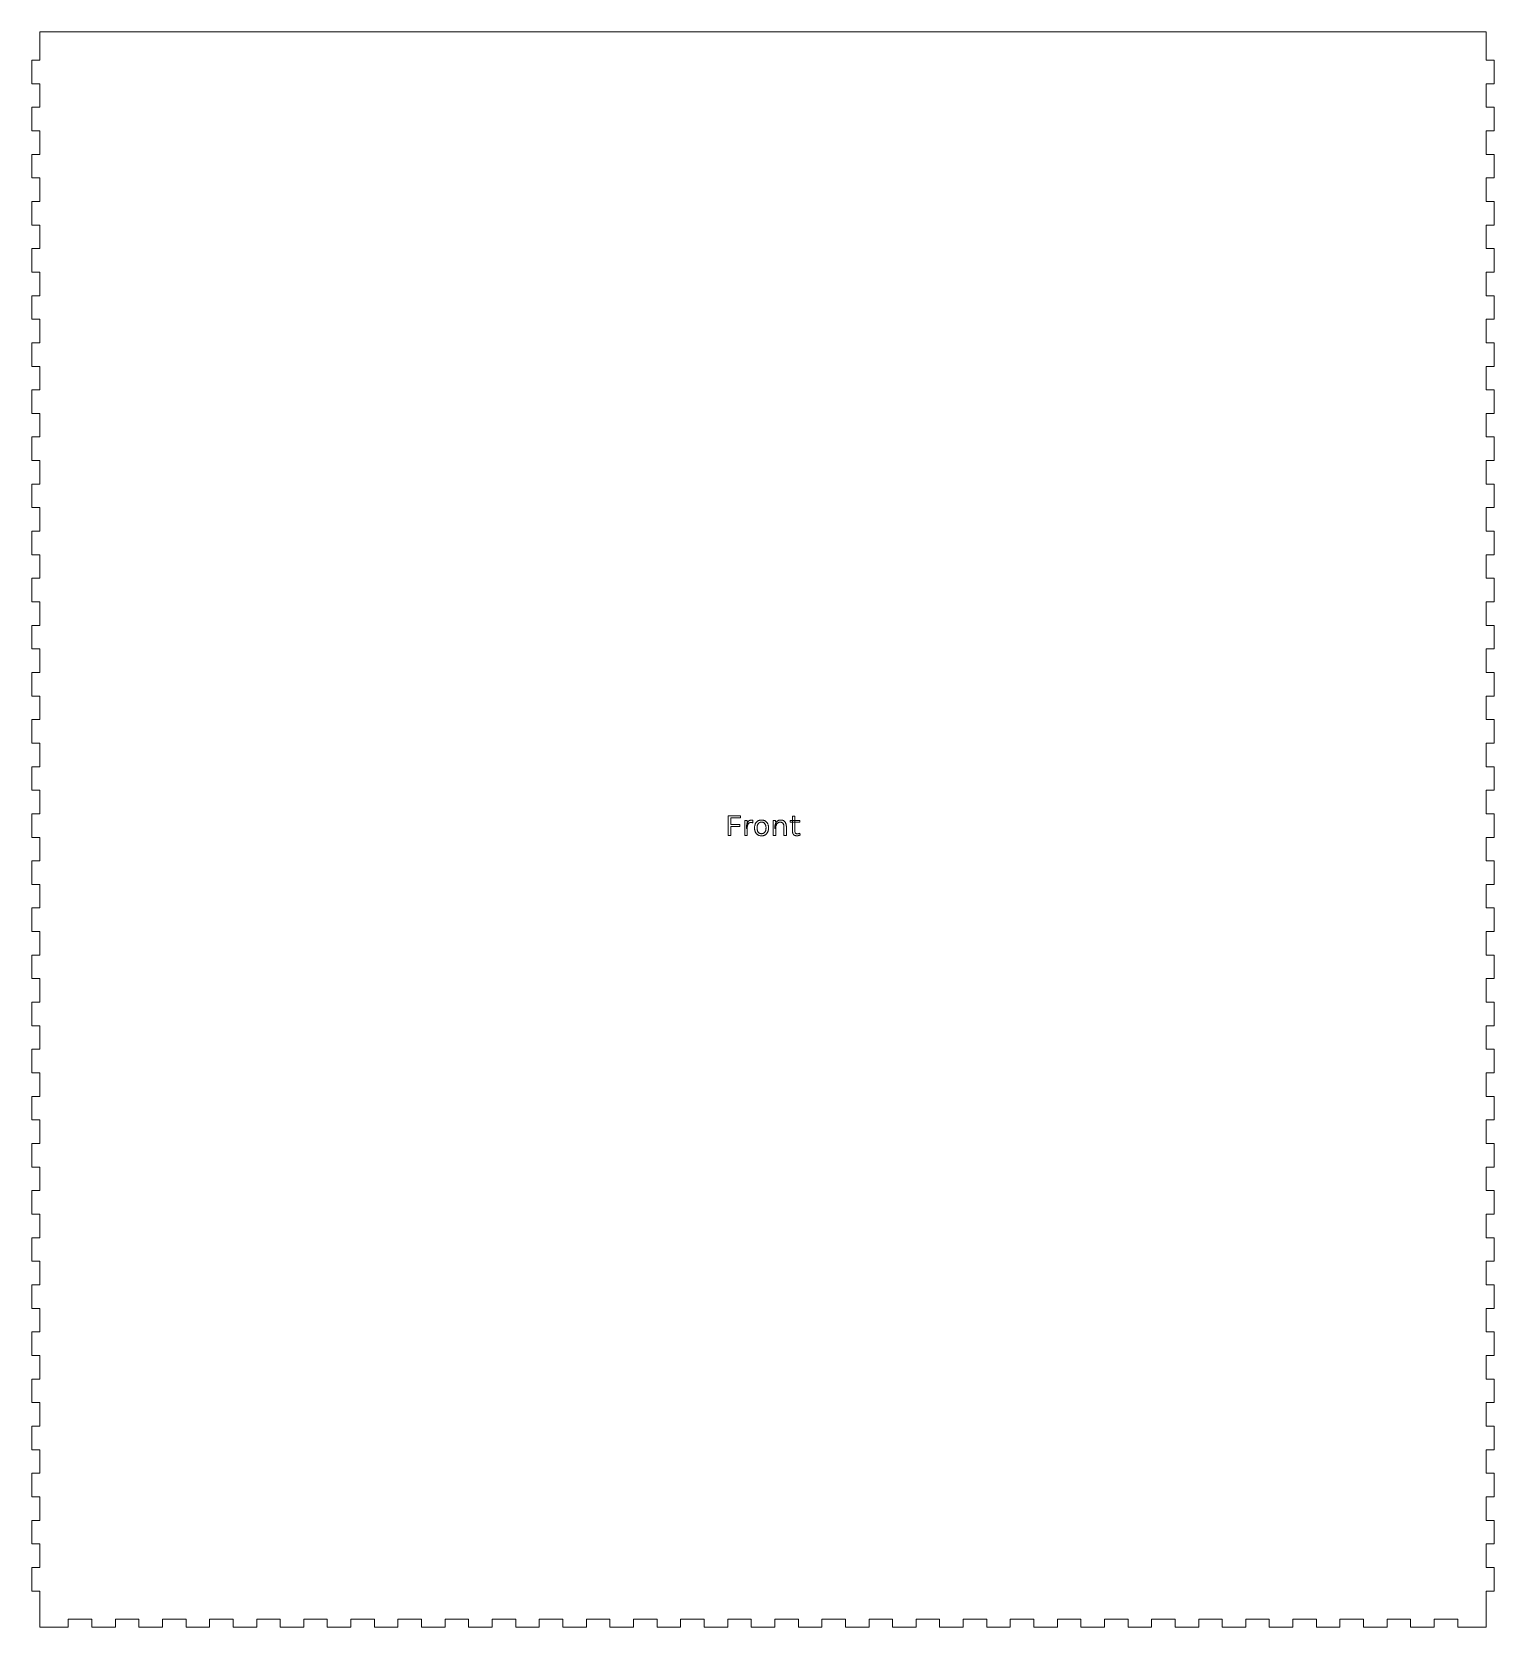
# Model space of a CAD drawing. Extents: x 0 to 54.2, y 0 to 48.1.
# Drawn here: x 0 to 22, y 0 to 24 of the extents above; entities that cross this region are included whole.
import ezdxf

# ---------------------------------------------------------------- set-up
doc = ezdxf.new("R2010")
doc.units = 0
doc.layers.get('0').update_dxf_attribs({"lineweight": 0})

msp = doc.modelspace()

# ---------------------------------------------------------------- linework, layer by layer
for p, q in [((21.882, 24), (0.118, 24)), ((0.118, 24), (0.118, 23.575)), ((21.882, 23.575), (21.882, 24)), ((0.118, 23.575), (0, 23.575)), ((0, 23.575), (0, 23.22)), ((22, 23.575), (21.882, 23.575)), ((22, 23.22), (22, 23.575)), ((0, 23.22), (0.118, 23.22)), ((0.118, 23.22), (0.118, 22.866)), ((21.882, 22.866), (21.882, 23.22)), ((21.882, 23.22), (22, 23.22)), ((0.118, 22.866), (0, 22.866)), ((0, 22.866), (0, 22.512)), ((22, 22.866), (21.882, 22.866)), ((22, 22.512), (22, 22.866)), ((0, 22.512), (0.118, 22.512)), ((0.118, 22.512), (0.118, 22.157)), ((21.882, 22.157), (21.882, 22.512)), ((21.882, 22.512), (22, 22.512)), ((0.118, 22.157), (0, 22.157)), ((0, 22.157), (0, 21.803)), ((22, 22.157), (21.882, 22.157)), ((22, 21.803), (22, 22.157)), ((0, 21.803), (0.118, 21.803)), ((0.118, 21.803), (0.118, 21.449)), ((21.882, 21.449), (21.882, 21.803)), ((21.882, 21.803), (22, 21.803)), ((0.118, 21.449), (0, 21.449)), ((0, 21.449), (0, 21.094)), ((22, 21.449), (21.882, 21.449)), ((22, 21.094), (22, 21.449)), ((0, 21.094), (0.118, 21.094)), ((0.118, 21.094), (0.118, 20.74)), ((21.882, 20.74), (21.882, 21.094)), ((21.882, 21.094), (22, 21.094)), ((0.118, 20.74), (0, 20.74)), ((0, 20.74), (0, 20.386)), ((22, 20.74), (21.882, 20.74)), ((22, 20.386), (22, 20.74)), ((0, 20.386), (0.118, 20.386)), ((0.118, 20.386), (0.118, 20.031)), ((21.882, 20.031), (21.882, 20.386)), ((21.882, 20.386), (22, 20.386)), ((0.118, 20.031), (0, 20.031)), ((0, 20.031), (0, 19.677)), ((22, 20.031), (21.882, 20.031)), ((22, 19.677), (22, 20.031)), ((0, 19.677), (0.118, 19.677)), ((0.118, 19.677), (0.118, 19.323)), ((21.882, 19.323), (21.882, 19.677)), ((21.882, 19.677), (22, 19.677)), ((0.118, 19.323), (0, 19.323)), ((0, 19.323), (0, 18.968)), ((22, 19.323), (21.882, 19.323)), ((22, 18.968), (22, 19.323)), ((0, 18.968), (0.118, 18.968)), ((0.118, 18.968), (0.118, 18.614)), ((21.882, 18.614), (21.882, 18.968)), ((21.882, 18.968), (22, 18.968)), ((0.118, 18.614), (0, 18.614)), ((0, 18.614), (0, 18.26)), ((22, 18.614), (21.882, 18.614)), ((22, 18.26), (22, 18.614)), ((0, 18.26), (0.118, 18.26)), ((0.118, 18.26), (0.118, 17.906)), ((21.882, 17.906), (21.882, 18.26)), ((21.882, 18.26), (22, 18.26)), ((0.118, 17.906), (0, 17.906)), ((0, 17.906), (0, 17.551)), ((22, 17.906), (21.882, 17.906)), ((22, 17.551), (22, 17.906)), ((0, 17.551), (0.118, 17.551)), ((0.118, 17.551), (0.118, 17.197)), ((21.882, 17.197), (21.882, 17.551)), ((21.882, 17.551), (22, 17.551)), ((0.118, 17.197), (0, 17.197)), ((0, 17.197), (0, 16.843)), ((22, 17.197), (21.882, 17.197)), ((22, 16.843), (22, 17.197)), ((0, 16.843), (0.118, 16.843)), ((0.118, 16.843), (0.118, 16.488)), ((21.882, 16.488), (21.882, 16.843)), ((21.882, 16.843), (22, 16.843)), ((0.118, 16.488), (0, 16.488)), ((0, 16.488), (0, 16.134)), ((22, 16.488), (21.882, 16.488)), ((22, 16.134), (22, 16.488)), ((0, 16.134), (0.118, 16.134)), ((0.118, 16.134), (0.118, 15.78)), ((21.882, 15.78), (21.882, 16.134)), ((21.882, 16.134), (22, 16.134)), ((0.118, 15.78), (0, 15.78)), ((0, 15.78), (0, 15.425)), ((22, 15.78), (21.882, 15.78)), ((22, 15.425), (22, 15.78)), ((0, 15.425), (0.118, 15.425)), ((0.118, 15.425), (0.118, 15.071)), ((21.882, 15.071), (21.882, 15.425)), ((21.882, 15.425), (22, 15.425)), ((0.118, 15.071), (0, 15.071)), ((0, 15.071), (0, 14.717)), ((22, 15.071), (21.882, 15.071)), ((22, 14.717), (22, 15.071)), ((0, 14.717), (0.118, 14.717)), ((0.118, 14.717), (0.118, 14.362)), ((21.882, 14.362), (21.882, 14.717)), ((21.882, 14.717), (22, 14.717)), ((0.118, 14.362), (0, 14.362)), ((0, 14.362), (0, 14.008)), ((22, 14.362), (21.882, 14.362)), ((22, 14.008), (22, 14.362)), ((0, 14.008), (0.118, 14.008)), ((0.118, 14.008), (0.118, 13.654)), ((21.882, 13.654), (21.882, 14.008)), ((21.882, 14.008), (22, 14.008)), ((0.118, 13.654), (0, 13.654)), ((0, 13.654), (0, 13.299)), ((22, 13.654), (21.882, 13.654)), ((22, 13.299), (22, 13.654)), ((0, 13.299), (0.118, 13.299)), ((0.118, 13.299), (0.118, 12.945)), ((21.882, 12.945), (21.882, 13.299)), ((21.882, 13.299), (22, 13.299)), ((0.118, 12.945), (0, 12.945)), ((0, 12.945), (0, 12.591)), ((22, 12.945), (21.882, 12.945)), ((22, 12.591), (22, 12.945)), ((0, 12.591), (0.118, 12.591)), ((0.118, 12.591), (0.118, 12.236)), ((21.882, 12.236), (21.882, 12.591)), ((21.882, 12.591), (22, 12.591)), ((0.118, 12.236), (0, 12.236)), ((0, 12.236), (0, 11.882)), ((10.478, 11.911), (10.478, 12.207)), ((10.478, 12.207), (10.659, 12.207)), ((10.659, 12.176), (10.515, 12.176)), ((10.515, 12.176), (10.515, 12.077)), ((10.515, 12.077), (10.649, 12.077)), ((10.649, 12.045), (10.515, 12.045)), ((10.515, 12.045), (10.515, 11.911)), ((10.649, 12.077), (10.649, 12.045)), ((10.659, 12.207), (10.659, 12.176)), ((10.726, 11.911), (10.726, 12.137)), ((10.726, 12.137), (10.762, 12.137)), ((10.751, 12.029), (10.752, 12.037)), ((10.751, 12.021), (10.751, 12.029)), ((10.751, 12.013), (10.751, 12.021)), ((10.762, 12.013), (10.751, 12.013)), ((10.752, 12.045), (10.753, 12.052)), ((10.752, 12.037), (10.752, 12.045)), ((10.753, 12.052), (10.754, 12.059)), ((10.754, 12.059), (10.755, 12.066)), ((10.755, 12.066), (10.756, 12.072)), ((10.756, 12.072), (10.758, 12.078)), ((10.758, 12.078), (10.759, 12.084)), ((10.759, 12.084), (10.761, 12.09)), ((10.761, 12.09), (10.763, 12.095)), ((10.762, 12.137), (10.762, 11.911)), ((10.763, 12.018), (10.762, 12.013)), ((10.762, 12.013), (10.762, 12.013)), ((10.762, 12.013), (10.762, 12.013)), ((10.763, 12.095), (10.765, 12.1)), ((10.764, 12.039), (10.763, 12.034)), ((10.763, 12.034), (10.763, 12.029)), ((10.763, 12.029), (10.763, 12.024)), ((10.763, 12.024), (10.763, 12.018)), ((10.765, 12.049), (10.764, 12.044)), ((10.764, 12.044), (10.764, 12.039)), ((10.765, 12.1), (10.767, 12.105)), ((10.766, 12.053), (10.765, 12.049)), ((10.767, 12.057), (10.766, 12.053)), ((10.767, 12.105), (10.77, 12.109)), ((10.768, 12.062), (10.767, 12.057)), ((10.769, 12.066), (10.768, 12.062)), ((10.771, 12.07), (10.769, 12.066)), ((10.77, 12.109), (10.772, 12.113)), ((10.772, 12.073), (10.771, 12.07)), ((10.772, 12.113), (10.775, 12.117)), ((10.774, 12.077), (10.772, 12.073)), ((10.775, 12.08), (10.774, 12.077)), ((10.775, 12.117), (10.778, 12.121)), ((10.777, 12.083), (10.775, 12.08)), ((10.779, 12.086), (10.777, 12.083)), ((10.778, 12.121), (10.781, 12.124)), ((10.781, 12.089), (10.779, 12.086)), ((10.781, 12.124), (10.784, 12.127)), ((10.783, 12.092), (10.781, 12.089)), ((10.786, 12.094), (10.783, 12.092)), ((10.784, 12.127), (10.787, 12.129)), ((10.788, 12.096), (10.786, 12.094)), ((10.787, 12.129), (10.79, 12.132)), ((10.791, 12.098), (10.788, 12.096)), ((10.79, 12.132), (10.794, 12.134)), ((10.794, 12.1), (10.791, 12.098)), ((10.794, 12.134), (10.798, 12.136)), ((10.797, 12.101), (10.794, 12.1)), ((10.8, 12.102), (10.797, 12.101)), ((10.798, 12.136), (10.801, 12.137)), ((10.803, 12.104), (10.8, 12.102)), ((10.801, 12.137), (10.805, 12.139)), ((10.807, 12.104), (10.803, 12.104)), ((10.805, 12.139), (10.809, 12.14)), ((10.811, 12.105), (10.807, 12.104)), ((10.809, 12.14), (10.814, 12.14)), ((10.814, 12.105), (10.811, 12.105)), ((10.814, 12.14), (10.818, 12.141)), ((10.818, 12.105), (10.814, 12.105)), ((10.818, 12.141), (10.822, 12.141)), ((10.819, 12.105), (10.818, 12.105)), ((10.818, 12.105), (10.818, 12.105)), ((10.821, 12.105), (10.819, 12.105)), ((10.822, 12.105), (10.821, 12.105)), ((10.822, 12.141), (10.822, 12.141)), ((10.822, 12.141), (10.824, 12.141)), ((10.823, 12.105), (10.822, 12.105)), ((10.825, 12.105), (10.823, 12.105)), ((10.824, 12.141), (10.825, 12.141)), ((10.825, 12.141), (10.827, 12.141)), ((10.826, 12.105), (10.825, 12.105)), ((10.828, 12.105), (10.826, 12.105)), ((10.827, 12.141), (10.828, 12.141)), ((10.828, 12.141), (10.83, 12.141)), ((10.829, 12.104), (10.828, 12.105)), ((10.831, 12.104), (10.829, 12.104)), ((10.83, 12.141), (10.831, 12.14)), ((10.831, 12.14), (10.832, 12.14)), ((10.832, 12.104), (10.831, 12.104)), ((10.832, 12.14), (10.834, 12.14)), ((10.834, 12.103), (10.832, 12.104)), ((10.834, 12.14), (10.835, 12.14)), ((10.835, 12.103), (10.834, 12.103)), ((10.835, 12.14), (10.836, 12.14)), ((10.837, 12.103), (10.835, 12.103)), ((10.836, 12.14), (10.838, 12.139)), ((10.838, 12.102), (10.837, 12.103)), ((10.838, 12.139), (10.839, 12.139)), ((10.84, 12.102), (10.838, 12.102)), ((10.839, 12.139), (10.84, 12.139)), ((10.84, 12.139), (10.841, 12.139)), ((10.841, 12.102), (10.84, 12.102)), ((10.841, 12.139), (10.843, 12.138)), ((10.843, 12.101), (10.841, 12.102)), ((10.843, 12.138), (10.844, 12.138)), ((10.844, 12.101), (10.843, 12.101)), ((10.844, 12.138), (10.845, 12.138)), ((10.845, 12.101), (10.844, 12.101)), ((10.845, 12.138), (10.846, 12.137)), ((10.847, 12.1), (10.845, 12.101)), ((10.846, 12.137), (10.848, 12.137)), ((10.849, 12.137), (10.847, 12.1)), ((10.848, 12.137), (10.849, 12.137)), ((10.849, 12.137), (10.849, 12.137)), ((10.873, 12.039), (10.874, 12.046)), ((10.873, 12.031), (10.873, 12.039)), ((10.873, 12.024), (10.873, 12.031)), ((10.873, 12.016), (10.873, 12.024)), ((10.873, 12.024), (10.873, 12.024)), ((10.873, 12.009), (10.873, 12.016)), ((10.874, 12.001), (10.873, 12.009)), ((10.874, 12.046), (10.875, 12.053)), ((10.875, 11.995), (10.874, 12.001)), ((10.875, 12.053), (10.876, 12.059)), ((10.876, 12.059), (10.878, 12.066)), ((10.878, 12.066), (10.88, 12.072)), ((10.88, 12.072), (10.882, 12.078)), ((10.882, 12.078), (10.884, 12.084)), ((10.884, 12.084), (10.887, 12.089)), ((10.887, 12.089), (10.889, 12.094)), ((10.889, 12.094), (10.892, 12.099)), ((10.892, 12.099), (10.896, 12.104)), ((10.896, 12.104), (10.899, 12.108)), ((10.899, 12.108), (10.903, 12.112)), ((10.903, 12.112), (10.907, 12.116)), ((10.907, 12.116), (10.911, 12.119)), ((10.911, 12.119), (10.915, 12.123)), ((10.912, 12.044), (10.911, 12.039)), ((10.911, 12.039), (10.911, 12.034)), ((10.911, 12.034), (10.911, 12.029)), ((10.911, 12.029), (10.911, 12.024)), ((10.911, 12.024), (10.911, 12.024)), ((10.911, 12.024), (10.911, 12.016)), ((10.911, 12.016), (10.911, 12.008)), ((10.911, 12.008), (10.912, 12.001)), ((10.913, 12.049), (10.912, 12.044)), ((10.912, 12.001), (10.913, 11.994)), ((10.914, 12.058), (10.913, 12.053)), ((10.913, 12.053), (10.913, 12.049)), ((10.916, 12.062), (10.914, 12.058)), ((10.915, 12.123), (10.919, 12.126)), ((10.917, 12.066), (10.916, 12.062)), ((10.919, 12.07), (10.917, 12.066)), ((10.919, 12.126), (10.924, 12.129)), ((10.92, 12.074), (10.919, 12.07)), ((10.922, 12.077), (10.92, 12.074)), ((10.924, 12.081), (10.922, 12.077)), ((10.924, 12.129), (10.929, 12.131)), ((10.926, 12.084), (10.924, 12.081)), ((10.928, 12.087), (10.926, 12.084)), ((10.931, 12.09), (10.928, 12.087)), ((10.929, 12.131), (10.934, 12.134)), ((10.933, 12.093), (10.931, 12.09)), ((10.936, 12.095), (10.933, 12.093)), ((10.934, 12.134), (10.939, 12.136)), ((10.939, 12.098), (10.936, 12.095)), ((10.939, 12.136), (10.944, 12.137)), ((10.942, 12.1), (10.939, 12.098)), ((10.945, 12.102), (10.942, 12.1)), ((10.944, 12.137), (10.949, 12.139)), ((10.948, 12.104), (10.945, 12.102)), ((10.951, 12.105), (10.948, 12.104)), ((10.949, 12.139), (10.955, 12.14)), ((10.955, 12.107), (10.951, 12.105)), ((10.955, 12.14), (10.96, 12.141)), ((10.959, 12.108), (10.955, 12.107)), ((10.962, 12.109), (10.959, 12.108)), ((10.96, 12.141), (10.966, 12.142)), ((10.966, 12.11), (10.962, 12.109)), ((10.966, 12.142), (10.972, 12.142)), ((10.971, 12.11), (10.966, 12.11)), ((10.975, 12.11), (10.971, 12.11)), ((10.972, 12.142), (10.978, 12.142)), ((10.979, 12.111), (10.975, 12.11)), ((10.978, 12.142), (10.978, 12.142)), ((10.978, 12.142), (10.984, 12.142)), ((10.986, 12.11), (10.979, 12.111)), ((10.979, 12.111), (10.979, 12.111)), ((10.984, 12.142), (10.99, 12.142)), ((10.992, 12.11), (10.986, 12.11)), ((10.99, 12.142), (10.996, 12.141)), ((10.997, 12.108), (10.992, 12.11)), ((10.996, 12.141), (11.001, 12.14)), ((11.003, 12.107), (10.997, 12.108)), ((11.001, 12.14), (11.007, 12.139)), ((11.008, 12.105), (11.003, 12.107)), ((11.007, 12.139), (11.012, 12.137)), ((11.013, 12.102), (11.008, 12.105)), ((11.012, 12.137), (11.017, 12.136)), ((11.017, 12.099), (11.013, 12.102)), ((11.017, 12.136), (11.022, 12.134)), ((11.022, 12.096), (11.017, 12.099)), ((11.022, 12.134), (11.027, 12.131)), ((11.025, 12.092), (11.022, 12.096)), ((11.029, 12.087), (11.025, 12.092)), ((11.027, 12.131), (11.032, 12.129)), ((11.032, 12.082), (11.029, 12.087)), ((11.032, 12.129), (11.037, 12.126)), ((11.035, 12.077), (11.032, 12.082)), ((11.038, 12.072), (11.035, 12.077)), ((11.037, 12.126), (11.041, 12.123)), ((11.04, 12.066), (11.038, 12.072)), ((11.042, 12.06), (11.04, 12.066)), ((11.041, 12.123), (11.045, 12.119)), ((11.043, 12.053), (11.042, 12.06)), ((11.044, 12.046), (11.043, 12.053)), ((11.045, 12.039), (11.044, 12.046)), ((11.044, 12.003), (11.045, 12.008)), ((11.044, 11.999), (11.044, 12.003)), ((11.045, 12.119), (11.05, 12.116)), ((11.046, 12.032), (11.045, 12.039)), ((11.045, 12.013), (11.046, 12.018)), ((11.045, 12.008), (11.045, 12.013)), ((11.046, 12.024), (11.046, 12.032)), ((11.046, 12.018), (11.046, 12.024)), ((11.046, 12.024), (11.046, 12.024)), ((11.05, 12.116), (11.053, 12.112)), ((11.053, 12.112), (11.057, 12.108)), ((11.057, 12.108), (11.06, 12.104)), ((11.06, 12.104), (11.064, 12.099)), ((11.064, 12.099), (11.067, 12.094)), ((11.067, 12.094), (11.069, 12.089)), ((11.069, 12.089), (11.072, 12.084)), ((11.072, 12.084), (11.074, 12.078)), ((11.074, 12.078), (11.076, 12.072)), ((11.076, 12.072), (11.078, 12.066)), ((11.078, 12.066), (11.08, 12.059)), ((11.08, 12.059), (11.081, 12.053)), ((11.081, 12.053), (11.082, 12.046)), ((11.082, 12.001), (11.081, 11.995)), ((11.082, 12.046), (11.083, 12.039)), ((11.083, 12.009), (11.082, 12.001)), ((11.083, 12.039), (11.083, 12.031)), ((11.083, 12.031), (11.083, 12.024)), ((11.083, 12.024), (11.083, 12.024)), ((11.083, 12.024), (11.083, 12.016)), ((11.083, 12.016), (11.083, 12.009)), ((11.155, 11.911), (11.155, 12.137)), ((11.155, 12.137), (11.186, 12.137)), ((11.177, 12.025), (11.178, 12.033)), ((11.177, 12.017), (11.177, 12.025)), ((11.191, 12.017), (11.177, 12.017)), ((11.178, 12.04), (11.179, 12.047)), ((11.178, 12.033), (11.178, 12.04)), ((11.179, 12.047), (11.18, 12.054)), ((11.18, 12.054), (11.181, 12.061)), ((11.181, 12.061), (11.182, 12.067)), ((11.182, 12.067), (11.184, 12.073)), ((11.184, 12.073), (11.186, 12.079)), ((11.186, 12.137), (11.191, 12.085)), ((11.186, 12.079), (11.188, 12.085)), ((11.188, 12.085), (11.19, 12.09)), ((11.19, 12.09), (11.192, 12.095)), ((11.191, 12.085), (11.191, 11.911)), ((11.192, 12.023), (11.191, 12.017)), ((11.191, 12.017), (11.191, 12.017)), ((11.192, 12.095), (11.195, 12.1)), ((11.193, 12.039), (11.192, 12.034)), ((11.192, 12.034), (11.192, 12.029)), ((11.192, 12.029), (11.192, 12.023)), ((11.194, 12.049), (11.193, 12.044)), ((11.193, 12.044), (11.193, 12.039)), ((11.195, 12.054), (11.194, 12.049)), ((11.195, 12.1), (11.198, 12.105)), ((11.197, 12.058), (11.195, 12.054)), ((11.198, 12.063), (11.197, 12.058)), ((11.198, 12.105), (11.2, 12.109)), ((11.2, 12.067), (11.198, 12.063)), ((11.2, 12.109), (11.204, 12.114)), ((11.201, 12.071), (11.2, 12.067)), ((11.203, 12.075), (11.201, 12.071)), ((11.205, 12.078), (11.203, 12.075)), ((11.204, 12.114), (11.207, 12.117)), ((11.207, 12.082), (11.205, 12.078)), ((11.207, 12.117), (11.21, 12.121)), ((11.209, 12.085), (11.207, 12.082)), ((11.212, 12.088), (11.209, 12.085)), ((11.21, 12.121), (11.214, 12.124)), ((11.214, 12.091), (11.212, 12.088)), ((11.214, 12.124), (11.218, 12.127)), ((11.217, 12.094), (11.214, 12.091)), ((11.22, 12.096), (11.217, 12.094)), ((11.218, 12.127), (11.222, 12.13)), ((11.222, 12.098), (11.22, 12.096)), ((11.222, 12.13), (11.226, 12.133)), ((11.225, 12.101), (11.222, 12.098)), ((11.229, 12.102), (11.225, 12.101)), ((11.226, 12.133), (11.231, 12.135)), ((11.232, 12.104), (11.229, 12.102)), ((11.231, 12.135), (11.235, 12.137)), ((11.235, 12.106), (11.232, 12.104)), ((11.235, 12.137), (11.24, 12.139)), ((11.239, 12.107), (11.235, 12.106)), ((11.242, 12.108), (11.239, 12.107)), ((11.24, 12.139), (11.245, 12.14)), ((11.246, 12.109), (11.242, 12.108)), ((11.245, 12.14), (11.25, 12.141)), ((11.25, 12.109), (11.246, 12.109)), ((11.25, 12.141), (11.256, 12.142)), ((11.254, 12.109), (11.25, 12.109)), ((11.258, 12.11), (11.254, 12.109)), ((11.256, 12.142), (11.261, 12.142)), ((11.263, 12.109), (11.258, 12.11)), ((11.258, 12.11), (11.258, 12.11)), ((11.261, 12.142), (11.267, 12.142)), ((11.268, 12.109), (11.263, 12.109)), ((11.267, 12.142), (11.267, 12.142)), ((11.267, 12.142), (11.272, 12.142)), ((11.273, 12.108), (11.268, 12.109)), ((11.272, 12.142), (11.277, 12.142)), ((11.277, 12.107), (11.273, 12.108)), ((11.277, 12.142), (11.282, 12.141)), ((11.282, 12.105), (11.277, 12.107)), ((11.282, 12.141), (11.287, 12.14)), ((11.286, 12.104), (11.282, 12.105)), ((11.289, 12.101), (11.286, 12.104)), ((11.287, 12.14), (11.291, 12.139)), ((11.293, 12.099), (11.289, 12.101)), ((11.291, 12.139), (11.296, 12.138)), ((11.297, 12.096), (11.293, 12.099)), ((11.296, 12.138), (11.3, 12.136)), ((11.3, 12.093), (11.297, 12.096)), ((11.3, 12.136), (11.304, 12.135)), ((11.303, 12.089), (11.3, 12.093)), ((11.305, 12.085), (11.303, 12.089)), ((11.304, 12.135), (11.308, 12.133)), ((11.308, 12.081), (11.305, 12.085)), ((11.308, 12.133), (11.312, 12.13)), ((11.31, 12.077), (11.308, 12.081)), ((11.311, 12.072), (11.31, 12.077)), ((11.313, 12.067), (11.311, 12.072)), ((11.312, 12.13), (11.316, 12.128)), ((11.314, 12.061), (11.313, 12.067)), ((11.315, 12.056), (11.314, 12.061)), ((11.315, 12.05), (11.315, 12.056)), ((11.315, 12.043), (11.315, 12.05)), ((11.315, 11.911), (11.315, 12.043)), ((11.316, 12.128), (11.32, 12.125)), ((11.32, 12.125), (11.323, 12.122)), ((11.323, 12.122), (11.326, 12.119)), ((11.326, 12.119), (11.329, 12.116)), ((11.329, 12.116), (11.332, 12.112)), ((11.332, 12.112), (11.335, 12.109)), ((11.335, 12.109), (11.337, 12.105)), ((11.337, 12.105), (11.339, 12.1)), ((11.339, 12.1), (11.341, 12.096)), ((11.341, 12.096), (11.343, 12.092)), ((11.343, 12.092), (11.345, 12.087)), ((11.345, 12.087), (11.347, 12.082)), ((11.347, 12.082), (11.348, 12.077)), ((11.348, 12.077), (11.349, 12.072)), ((11.349, 12.072), (11.35, 12.067)), ((11.35, 12.067), (11.351, 12.061)), ((11.351, 12.061), (11.351, 12.055)), ((11.351, 12.055), (11.352, 12.049)), ((11.352, 12.049), (11.352, 12.043)), ((11.352, 12.043), (11.352, 12.043)), ((11.352, 12.043), (11.352, 11.911)), ((11.408, 12.111), (11.408, 12.137)), ((11.408, 12.137), (11.552, 12.137)), ((11.552, 12.111), (11.408, 12.111)), ((11.444, 11.969), (11.444, 12.199)), ((11.444, 12.199), (11.481, 12.199)), ((11.481, 12.199), (11.481, 11.97)), ((11.552, 12.137), (11.552, 12.111)), ((11.552, 12.111), (11.552, 12.111)), ((22, 12.236), (21.882, 12.236)), ((22, 11.882), (22, 12.236)), ((0, 11.882), (0.118, 11.882)), ((0.118, 11.882), (0.118, 11.528)), ((10.515, 11.911), (10.478, 11.911)), ((10.515, 11.911), (10.515, 11.911)), ((10.762, 11.911), (10.726, 11.911)), ((10.762, 11.911), (10.762, 11.911)), ((10.876, 11.988), (10.875, 11.995)), ((10.878, 11.982), (10.876, 11.988)), ((10.88, 11.975), (10.878, 11.982)), ((10.882, 11.969), (10.88, 11.975)), ((10.884, 11.964), (10.882, 11.969)), ((10.887, 11.958), (10.884, 11.964)), ((10.889, 11.953), (10.887, 11.958)), ((10.892, 11.948), (10.889, 11.953)), ((10.896, 11.944), (10.892, 11.948)), ((10.899, 11.939), (10.896, 11.944)), ((10.903, 11.935), (10.899, 11.939)), ((10.907, 11.931), (10.903, 11.935)), ((10.911, 11.928), (10.907, 11.931)), ((10.915, 11.924), (10.911, 11.928)), ((10.913, 11.994), (10.915, 11.988)), ((10.915, 11.988), (10.917, 11.982)), ((10.919, 11.921), (10.915, 11.924)), ((10.917, 11.982), (10.919, 11.976)), ((10.919, 11.976), (10.921, 11.97)), ((10.924, 11.918), (10.919, 11.921)), ((10.921, 11.97), (10.924, 11.965)), ((10.924, 11.965), (10.927, 11.96)), ((10.929, 11.916), (10.924, 11.918)), ((10.927, 11.96), (10.931, 11.956)), ((10.934, 11.914), (10.929, 11.916)), ((10.931, 11.956), (10.935, 11.952)), ((10.939, 11.912), (10.934, 11.914)), ((10.935, 11.952), (10.939, 11.949)), ((10.939, 11.949), (10.944, 11.946)), ((10.944, 11.91), (10.939, 11.912)), ((10.944, 11.946), (10.948, 11.943)), ((10.949, 11.908), (10.944, 11.91)), ((10.948, 11.943), (10.954, 11.941)), ((10.955, 11.907), (10.949, 11.908)), ((10.954, 11.941), (10.959, 11.939)), ((10.96, 11.906), (10.955, 11.907)), ((10.959, 11.939), (10.965, 11.938)), ((10.966, 11.906), (10.96, 11.906)), ((10.965, 11.938), (10.971, 11.937)), ((10.972, 11.905), (10.966, 11.906)), ((10.971, 11.937), (10.977, 11.937)), ((10.978, 11.905), (10.972, 11.905)), ((10.977, 11.937), (10.977, 11.937)), ((10.977, 11.937), (10.982, 11.937)), ((10.977, 11.937), (10.977, 11.937)), ((10.978, 11.905), (10.978, 11.905)), ((10.984, 11.905), (10.978, 11.905)), ((10.978, 11.905), (10.978, 11.905)), ((10.982, 11.937), (10.986, 11.938)), ((10.99, 11.906), (10.984, 11.905)), ((10.986, 11.938), (10.99, 11.938)), ((10.99, 11.938), (10.994, 11.939)), ((10.996, 11.906), (10.99, 11.906)), ((10.994, 11.939), (10.998, 11.94)), ((11.001, 11.907), (10.996, 11.906)), ((10.998, 11.94), (11.001, 11.941)), ((11.001, 11.941), (11.005, 11.942)), ((11.007, 11.908), (11.001, 11.907)), ((11.005, 11.942), (11.008, 11.944)), ((11.012, 11.91), (11.007, 11.908)), ((11.008, 11.944), (11.011, 11.946)), ((11.011, 11.946), (11.015, 11.948)), ((11.017, 11.912), (11.012, 11.91)), ((11.015, 11.948), (11.018, 11.95)), ((11.022, 11.914), (11.017, 11.912)), ((11.018, 11.95), (11.02, 11.952)), ((11.02, 11.952), (11.023, 11.955)), ((11.027, 11.916), (11.022, 11.914)), ((11.023, 11.955), (11.026, 11.957)), ((11.026, 11.957), (11.028, 11.96)), ((11.032, 11.918), (11.027, 11.916)), ((11.028, 11.96), (11.03, 11.963)), ((11.03, 11.963), (11.032, 11.967)), ((11.032, 11.967), (11.034, 11.97)), ((11.037, 11.921), (11.032, 11.918)), ((11.034, 11.97), (11.036, 11.974)), ((11.036, 11.974), (11.038, 11.978)), ((11.041, 11.924), (11.037, 11.921)), ((11.038, 11.978), (11.039, 11.981)), ((11.039, 11.981), (11.041, 11.986)), ((11.041, 11.986), (11.042, 11.99)), ((11.045, 11.928), (11.041, 11.924)), ((11.042, 11.99), (11.043, 11.994)), ((11.043, 11.994), (11.044, 11.999)), ((11.05, 11.931), (11.045, 11.928)), ((11.053, 11.935), (11.05, 11.931)), ((11.057, 11.939), (11.053, 11.935)), ((11.06, 11.944), (11.057, 11.939)), ((11.064, 11.948), (11.06, 11.944)), ((11.067, 11.953), (11.064, 11.948)), ((11.069, 11.958), (11.067, 11.953)), ((11.072, 11.964), (11.069, 11.958)), ((11.074, 11.969), (11.072, 11.964)), ((11.076, 11.975), (11.074, 11.969)), ((11.078, 11.982), (11.076, 11.975)), ((11.08, 11.988), (11.078, 11.982)), ((11.081, 11.995), (11.08, 11.988)), ((11.191, 11.911), (11.155, 11.911)), ((11.191, 11.911), (11.191, 11.911)), ((11.352, 11.911), (11.315, 11.911)), ((11.352, 11.911), (11.352, 11.911)), ((11.445, 11.965), (11.444, 11.969)), ((11.444, 11.969), (11.444, 11.969)), ((11.445, 11.961), (11.445, 11.965)), ((11.445, 11.957), (11.445, 11.961)), ((11.446, 11.953), (11.445, 11.957)), ((11.447, 11.949), (11.446, 11.953)), ((11.448, 11.946), (11.447, 11.949)), ((11.449, 11.943), (11.448, 11.946)), ((11.45, 11.939), (11.449, 11.943)), ((11.451, 11.936), (11.45, 11.939)), ((11.453, 11.933), (11.451, 11.936)), ((11.455, 11.931), (11.453, 11.933)), ((11.457, 11.928), (11.455, 11.931)), ((11.459, 11.926), (11.457, 11.928)), ((11.461, 11.923), (11.459, 11.926)), ((11.463, 11.921), (11.461, 11.923)), ((11.465, 11.919), (11.463, 11.921)), ((11.468, 11.917), (11.465, 11.919)), ((11.471, 11.915), (11.468, 11.917)), ((11.473, 11.914), (11.471, 11.915)), ((11.476, 11.912), (11.473, 11.914)), ((11.479, 11.911), (11.476, 11.912)), ((11.482, 11.91), (11.479, 11.911)), ((11.481, 11.97), (11.481, 11.963)), ((11.481, 11.963), (11.482, 11.957)), ((11.482, 11.957), (11.484, 11.952)), ((11.485, 11.909), (11.482, 11.91)), ((11.484, 11.952), (11.486, 11.947)), ((11.488, 11.908), (11.485, 11.909)), ((11.486, 11.947), (11.489, 11.944)), ((11.492, 11.907), (11.488, 11.908)), ((11.489, 11.944), (11.493, 11.94)), ((11.495, 11.906), (11.492, 11.907)), ((11.493, 11.94), (11.497, 11.938)), ((11.498, 11.906), (11.495, 11.906)), ((11.497, 11.938), (11.502, 11.936)), ((11.502, 11.905), (11.498, 11.906)), ((11.502, 11.936), (11.507, 11.935)), ((11.506, 11.905), (11.502, 11.905)), ((11.509, 11.905), (11.506, 11.905)), ((11.507, 11.935), (11.513, 11.935)), ((11.509, 11.905), (11.509, 11.905)), ((11.512, 11.905), (11.509, 11.905)), ((11.509, 11.905), (11.509, 11.905)), ((11.514, 11.905), (11.512, 11.905)), ((11.513, 11.935), (11.513, 11.935)), ((11.513, 11.935), (11.515, 11.935)), ((11.517, 11.905), (11.514, 11.905)), ((11.515, 11.935), (11.517, 11.935)), ((11.517, 11.935), (11.519, 11.935)), ((11.519, 11.906), (11.517, 11.905)), ((11.519, 11.935), (11.521, 11.935)), ((11.522, 11.906), (11.519, 11.906)), ((11.521, 11.935), (11.523, 11.935)), ((11.524, 11.906), (11.522, 11.906)), ((11.523, 11.935), (11.525, 11.936)), ((11.527, 11.907), (11.524, 11.906)), ((11.525, 11.936), (11.527, 11.936)), ((11.527, 11.936), (11.529, 11.936)), ((11.529, 11.907), (11.527, 11.907)), ((11.529, 11.936), (11.53, 11.937)), ((11.531, 11.908), (11.529, 11.907)), ((11.53, 11.937), (11.532, 11.937)), ((11.534, 11.908), (11.531, 11.908)), ((11.532, 11.937), (11.534, 11.937)), ((11.534, 11.937), (11.536, 11.938)), ((11.536, 11.909), (11.534, 11.908)), ((11.536, 11.938), (11.538, 11.938)), ((11.539, 11.91), (11.536, 11.909)), ((11.538, 11.938), (11.54, 11.939)), ((11.541, 11.91), (11.539, 11.91)), ((11.54, 11.939), (11.542, 11.94)), ((11.543, 11.911), (11.541, 11.91)), ((11.542, 11.94), (11.544, 11.94)), ((11.546, 11.912), (11.543, 11.911)), ((11.544, 11.94), (11.546, 11.941)), ((11.546, 11.941), (11.548, 11.942)), ((11.548, 11.913), (11.546, 11.912)), ((11.548, 11.942), (11.55, 11.942)), ((11.551, 11.914), (11.548, 11.913)), ((11.55, 11.942), (11.553, 11.943)), ((11.553, 11.915), (11.551, 11.914)), ((11.553, 11.943), (11.553, 11.943)), ((11.553, 11.943), (11.558, 11.917)), ((11.555, 11.916), (11.553, 11.915)), ((11.558, 11.917), (11.555, 11.916)), ((21.882, 11.528), (21.882, 11.882)), ((21.882, 11.882), (22, 11.882)), ((0.118, 11.528), (0, 11.528)), ((0, 11.528), (0, 11.173)), ((22, 11.528), (21.882, 11.528)), ((22, 11.173), (22, 11.528)), ((0, 11.173), (0.118, 11.173)), ((0.118, 11.173), (0.118, 10.819)), ((21.882, 10.819), (21.882, 11.173)), ((21.882, 11.173), (22, 11.173)), ((0.118, 10.819), (0, 10.819)), ((0, 10.819), (0, 10.465)), ((22, 10.819), (21.882, 10.819)), ((22, 10.465), (22, 10.819)), ((0, 10.465), (0.118, 10.465)), ((0.118, 10.465), (0.118, 10.11)), ((21.882, 10.11), (21.882, 10.465)), ((21.882, 10.465), (22, 10.465)), ((0.118, 10.11), (0, 10.11)), ((0, 10.11), (0, 9.756)), ((22, 10.11), (21.882, 10.11)), ((22, 9.756), (22, 10.11)), ((0, 9.756), (0.118, 9.756)), ((0.118, 9.756), (0.118, 9.402)), ((21.882, 9.402), (21.882, 9.756)), ((21.882, 9.756), (22, 9.756)), ((0.118, 9.402), (0, 9.402)), ((0, 9.402), (0, 9.047)), ((22, 9.402), (21.882, 9.402)), ((22, 9.047), (22, 9.402)), ((0, 9.047), (0.118, 9.047)), ((0.118, 9.047), (0.118, 8.693)), ((21.882, 8.693), (21.882, 9.047)), ((21.882, 9.047), (22, 9.047)), ((0.118, 8.693), (0, 8.693)), ((0, 8.693), (0, 8.339)), ((22, 8.693), (21.882, 8.693)), ((22, 8.339), (22, 8.693)), ((0, 8.339), (0.118, 8.339)), ((0.118, 8.339), (0.118, 7.984)), ((21.882, 7.984), (21.882, 8.339)), ((21.882, 8.339), (22, 8.339)), ((0.118, 7.984), (0, 7.984)), ((0, 7.984), (0, 7.63)), ((22, 7.984), (21.882, 7.984)), ((22, 7.63), (22, 7.984)), ((0, 7.63), (0.118, 7.63)), ((0.118, 7.63), (0.118, 7.276)), ((21.882, 7.276), (21.882, 7.63)), ((21.882, 7.63), (22, 7.63)), ((0.118, 7.276), (0, 7.276)), ((0, 7.276), (0, 6.921)), ((22, 7.276), (21.882, 7.276)), ((22, 6.921), (22, 7.276)), ((0, 6.921), (0.118, 6.921)), ((0.118, 6.921), (0.118, 6.567)), ((21.882, 6.567), (21.882, 6.921)), ((21.882, 6.921), (22, 6.921)), ((0.118, 6.567), (0, 6.567)), ((0, 6.567), (0, 6.213)), ((22, 6.567), (21.882, 6.567)), ((22, 6.213), (22, 6.567)), ((0, 6.213), (0.118, 6.213)), ((0.118, 6.213), (0.118, 5.858)), ((21.882, 5.858), (21.882, 6.213)), ((21.882, 6.213), (22, 6.213)), ((0.118, 5.858), (0, 5.858)), ((0, 5.858), (0, 5.504)), ((22, 5.858), (21.882, 5.858)), ((22, 5.504), (22, 5.858)), ((0, 5.504), (0.118, 5.504)), ((0.118, 5.504), (0.118, 5.15)), ((21.882, 5.15), (21.882, 5.504)), ((21.882, 5.504), (22, 5.504)), ((0.118, 5.15), (0, 5.15)), ((0, 5.15), (0, 4.795)), ((22, 5.15), (21.882, 5.15)), ((22, 4.795), (22, 5.15)), ((0, 4.795), (0.118, 4.795)), ((0.118, 4.795), (0.118, 4.441)), ((21.882, 4.441), (21.882, 4.795)), ((21.882, 4.795), (22, 4.795)), ((0.118, 4.441), (0, 4.441)), ((0, 4.441), (0, 4.087)), ((22, 4.441), (21.882, 4.441)), ((22, 4.087), (22, 4.441)), ((0, 4.087), (0.118, 4.087)), ((0.118, 4.087), (0.118, 3.732)), ((21.882, 3.732), (21.882, 4.087)), ((21.882, 4.087), (22, 4.087)), ((0.118, 3.732), (0, 3.732)), ((0, 3.732), (0, 3.378)), ((22, 3.732), (21.882, 3.732)), ((22, 3.378), (22, 3.732)), ((0, 3.378), (0.118, 3.378)), ((0.118, 3.378), (0.118, 3.024)), ((21.882, 3.024), (21.882, 3.378)), ((21.882, 3.378), (22, 3.378)), ((0.118, 3.024), (0, 3.024)), ((0, 3.024), (0, 2.669)), ((22, 3.024), (21.882, 3.024)), ((22, 2.669), (22, 3.024)), ((0, 2.669), (0.118, 2.669)), ((0.118, 2.669), (0.118, 2.315)), ((21.882, 2.315), (21.882, 2.669)), ((21.882, 2.669), (22, 2.669)), ((0.118, 2.315), (0, 2.315)), ((0, 2.315), (0, 1.961)), ((22, 2.315), (21.882, 2.315)), ((22, 1.961), (22, 2.315)), ((0, 1.961), (0.118, 1.961)), ((0.118, 1.961), (0.118, 1.606)), ((21.882, 1.606), (21.882, 1.961)), ((21.882, 1.961), (22, 1.961)), ((0.118, 1.606), (0, 1.606)), ((0, 1.606), (0, 1.252)), ((22, 1.606), (21.882, 1.606)), ((22, 1.252), (22, 1.606)), ((0, 1.252), (0.118, 1.252)), ((0.118, 1.252), (0.118, 0.898)), ((21.882, 0.898), (21.882, 1.252)), ((21.882, 1.252), (22, 1.252)), ((0.118, 0.898), (0, 0.898)), ((0, 0.898), (0, 0.543)), ((22, 0.898), (21.882, 0.898)), ((22, 0.543), (22, 0.898)), ((0, 0.543), (0.118, 0.543)), ((0.118, 0.543), (0.118, 0.118)), ((21.882, 0.543), (22, 0.543)), ((21.882, 0.118), (21.882, 0.543)), ((0.118, 0.118), (0.118, 0)), ((0.118, 0), (0.547, 0)), ((0.547, 0), (0.547, 0.118)), ((0.547, 0.118), (0.902, 0.118)), ((0.902, 0.118), (0.902, 0)), ((0.902, 0), (1.256, 0)), ((1.256, 0), (1.256, 0.118)), ((1.256, 0.118), (1.61, 0.118)), ((1.61, 0.118), (1.61, 0)), ((1.61, 0), (1.965, 0)), ((1.965, 0), (1.965, 0.118)), ((1.965, 0.118), (2.319, 0.118)), ((2.319, 0.118), (2.319, 0)), ((2.319, 0), (2.673, 0)), ((2.673, 0), (2.673, 0.118)), ((2.673, 0.118), (3.028, 0.118)), ((3.028, 0.118), (3.028, 0)), ((3.028, 0), (3.382, 0)), ((3.382, 0), (3.382, 0.118)), ((3.382, 0.118), (3.736, 0.118)), ((3.736, 0.118), (3.736, 0)), ((3.736, 0), (4.091, 0)), ((4.091, 0), (4.091, 0.118)), ((4.091, 0.118), (4.445, 0.118)), ((4.445, 0.118), (4.445, 0)), ((4.445, 0), (4.799, 0)), ((4.799, 0), (4.799, 0.118)), ((4.799, 0.118), (5.154, 0.118)), ((5.154, 0.118), (5.154, 0)), ((5.154, 0), (5.508, 0)), ((5.508, 0), (5.508, 0.118)), ((5.508, 0.118), (5.862, 0.118)), ((5.862, 0.118), (5.862, 0)), ((5.862, 0), (6.217, 0)), ((6.217, 0), (6.217, 0.118)), ((6.217, 0.118), (6.571, 0.118)), ((6.571, 0.118), (6.571, 0)), ((6.571, 0), (6.925, 0)), ((6.925, 0), (6.925, 0.118)), ((6.925, 0.118), (7.28, 0.118)), ((7.28, 0.118), (7.28, 0)), ((7.28, 0), (7.634, 0)), ((7.634, 0), (7.634, 0.118)), ((7.634, 0.118), (7.988, 0.118)), ((7.988, 0.118), (7.988, 0)), ((7.988, 0), (8.343, 0)), ((8.343, 0), (8.343, 0.118)), ((8.343, 0.118), (8.697, 0.118)), ((8.697, 0.118), (8.697, 0)), ((8.697, 0), (9.051, 0)), ((9.051, 0), (9.051, 0.118)), ((9.051, 0.118), (9.406, 0.118)), ((9.406, 0.118), (9.406, 0)), ((9.406, 0), (9.76, 0)), ((9.76, 0), (9.76, 0.118)), ((9.76, 0.118), (10.114, 0.118)), ((10.114, 0.118), (10.114, 0)), ((10.114, 0), (10.469, 0)), ((10.469, 0), (10.469, 0.118)), ((10.469, 0.118), (10.823, 0.118)), ((10.823, 0.118), (10.823, 0)), ((10.823, 0), (11.177, 0)), ((11.177, 0), (11.177, 0.118)), ((11.177, 0.118), (11.532, 0.118)), ((11.532, 0.118), (11.532, 0)), ((11.532, 0), (11.886, 0)), ((11.886, 0), (11.886, 0.118)), ((11.886, 0.118), (12.24, 0.118)), ((12.24, 0.118), (12.24, 0)), ((12.24, 0), (12.595, 0)), ((12.595, 0), (12.595, 0.118)), ((12.595, 0.118), (12.949, 0.118)), ((12.949, 0.118), (12.949, 0)), ((12.949, 0), (13.303, 0)), ((13.303, 0), (13.303, 0.118)), ((13.303, 0.118), (13.657, 0.118)), ((13.657, 0.118), (13.657, 0)), ((13.657, 0), (14.012, 0)), ((14.012, 0), (14.012, 0.118)), ((14.012, 0.118), (14.366, 0.118)), ((14.366, 0.118), (14.366, 0)), ((14.366, 0), (14.72, 0)), ((14.72, 0), (14.72, 0.118)), ((14.72, 0.118), (15.075, 0.118)), ((15.075, 0.118), (15.075, 0)), ((15.075, 0), (15.429, 0)), ((15.429, 0), (15.429, 0.118)), ((15.429, 0.118), (15.783, 0.118)), ((15.783, 0.118), (15.783, 0)), ((15.783, 0), (16.138, 0)), ((16.138, 0), (16.138, 0.118)), ((16.138, 0.118), (16.492, 0.118)), ((16.492, 0.118), (16.492, 0)), ((16.492, 0), (16.846, 0)), ((16.846, 0), (16.846, 0.118)), ((16.846, 0.118), (17.201, 0.118)), ((17.201, 0.118), (17.201, 0)), ((17.201, 0), (17.555, 0)), ((17.555, 0), (17.555, 0.118)), ((17.555, 0.118), (17.909, 0.118)), ((17.909, 0.118), (17.909, 0)), ((17.909, 0), (18.264, 0)), ((18.264, 0), (18.264, 0.118)), ((18.264, 0.118), (18.618, 0.118)), ((18.618, 0.118), (18.618, 0)), ((18.618, 0), (18.972, 0)), ((18.972, 0), (18.972, 0.118)), ((18.972, 0.118), (19.327, 0.118)), ((19.327, 0.118), (19.327, 0)), ((19.327, 0), (19.681, 0)), ((19.681, 0), (19.681, 0.118)), ((19.681, 0.118), (20.035, 0.118)), ((20.035, 0.118), (20.035, 0)), ((20.035, 0), (20.39, 0)), ((20.39, 0), (20.39, 0.118)), ((20.39, 0.118), (20.744, 0.118)), ((20.744, 0.118), (20.744, 0)), ((20.744, 0), (21.098, 0)), ((21.098, 0), (21.098, 0.118)), ((21.098, 0.118), (21.453, 0.118)), ((21.453, 0.118), (21.453, 0)), ((21.453, 0), (21.882, 0)), ((21.882, 0), (21.882, 0.118))]:
    msp.add_line(p, q)

doc.saveas('drawing.dxf')
